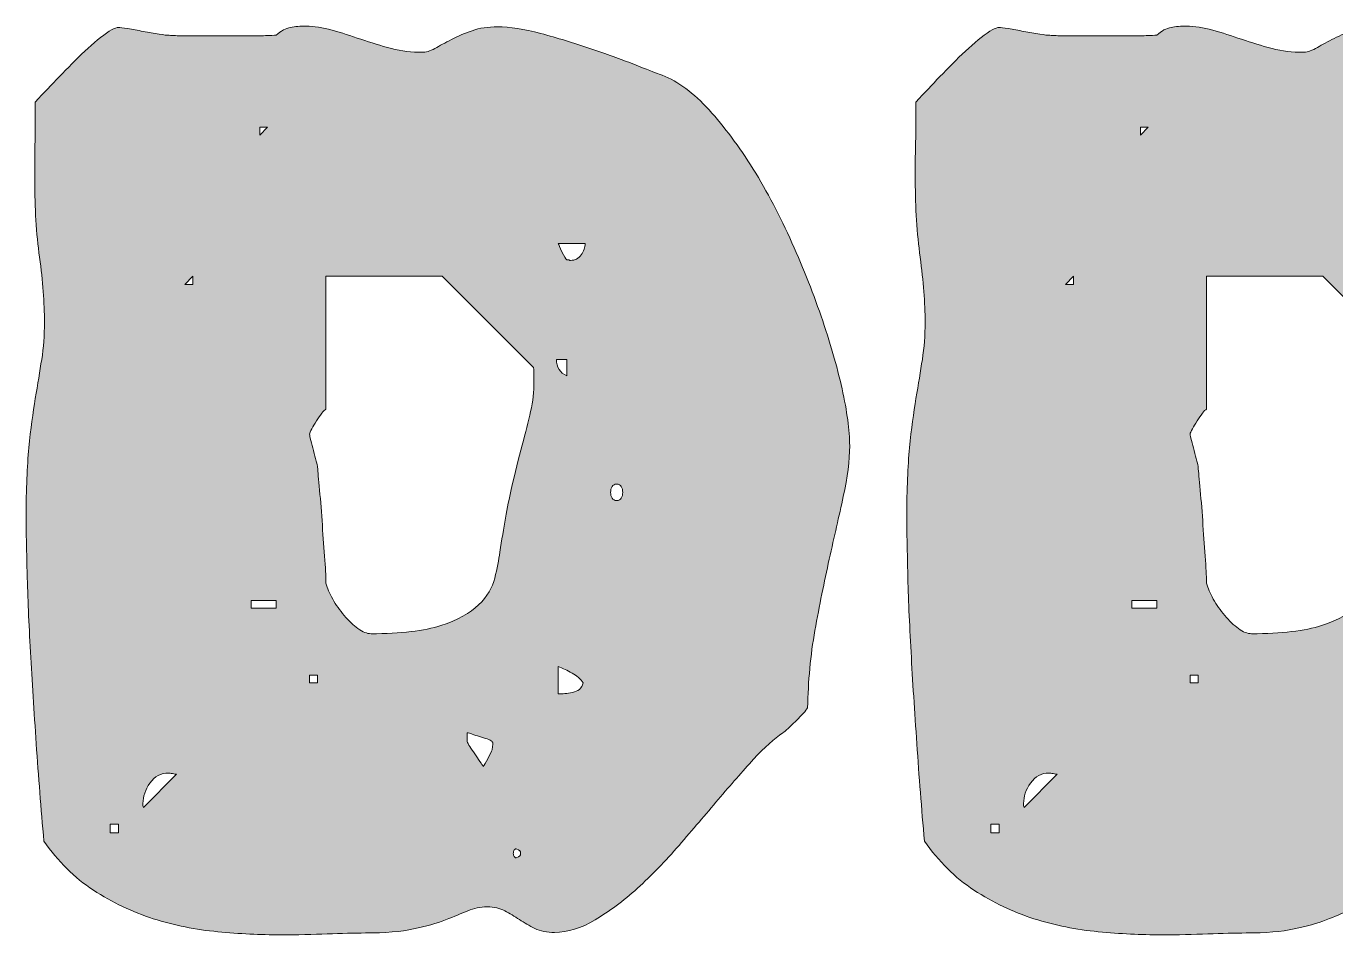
# Model space of a CAD drawing. Header units: inches. Extents: x 187 to 889, y -947 to -118.
# Drawn here: x 561.9 to 676.5, y -622.8 to -543.2 of the extents above; entities that cross this region are included whole.
import ezdxf

# ---------------------------------------------------------------- set-up
doc = ezdxf.new("R2010")
doc.units = ezdxf.units.IN
doc.header["$MEASUREMENT"] = 0
doc.layers.add('Layer 1', color=7, linetype='Continuous')

# ---------------------------------------------------------------- blocks, each defined once
blk = doc.blocks.new('block 34')
at = {"layer": 'Layer 1', "true_color": 0x040404}
h = blk.add_hatch(color=18, dxfattribs=at)
h.dxf.hatch_style = 2
edge = h.paths.add_edge_path()
edge.add_spline(control_points=[(561.88, -586.14), (561.88, -583.77), (561.96, -581.76), (562.12, -580.13), (562.28, -578.5), (562.47, -577.06), (562.68, -575.82), (562.89, -574.58), (563.08, -573.44), (563.24, -572.41), (563.4, -571.38), (563.48, -570.3), (563.48, -569.16), (563.48, -567.46), (563.34, -565.56), (563.05, -563.47), (562.77, -561.38), (562.63, -559.14), (562.63, -556.76), (562.63, -556.52), (562.63, -556.06), (562.63, -555.41), (562.63, -554.75), (562.64, -554.06), (562.66, -553.33), (562.67, -552.6), (562.68, -551.91), (562.68, -551.25), (562.68, -550.6), (562.68, -550.15), (562.68, -549.9), (562.89, -549.65), (563.34, -549.17), (564.01, -548.46), (564.69, -547.75), (565.41, -547.02), (566.17, -546.25), (566.93, -545.49), (567.68, -544.81), (568.4, -544.23), (569.13, -543.64), (569.65, -543.35), (569.97, -543.35), (570.08, -543.35), (570.35, -543.39), (570.77, -543.46), (571.2, -543.53), (571.65, -543.61), (572.13, -543.7), (572.61, -543.79), (573.07, -543.87), (573.51, -543.94), (573.96, -544.01), (574.23, -544.04), (574.34, -544.04), (574.37, -544.04), (574.58, -544.05), (574.95, -544.07), (575.32, -544.09), (575.76, -544.1), (576.28, -544.1), (576.79, -544.1), (577.3, -544.1), (577.8, -544.1), (578.29, -544.1), (578.7, -544.1), (579.02, -544.1), (579.2, -544.1), (579.52, -544.1), (579.98, -544.1), (580.44, -544.1), (580.92, -544.1), (581.42, -544.1), (581.91, -544.1), (582.38, -544.09), (582.83, -544.07), (583.27, -544.05), (583.58, -544.04), (583.76, -544.04), (584.18, -543.65), (584.6, -543.42), (585.01, -543.35), (585.42, -543.28), (585.87, -543.24), (586.37, -543.24), (587.07, -543.24), (587.84, -543.36), (588.65, -543.59), (589.47, -543.82), (590.31, -544.09), (591.18, -544.39), (592.05, -544.69), (592.94, -544.96), (593.84, -545.19), (594.75, -545.42), (595.64, -545.53), (596.53, -545.53), (596.85, -545.53), (597.22, -545.42), (597.65, -545.19), (598.07, -544.96), (598.55, -544.7), (599.09, -544.42), (599.62, -544.13), (600.22, -543.88), (600.9, -543.64), (601.57, -543.41), (602.31, -543.3), (603.13, -543.3), (604.2, -543.3), (605.45, -543.49), (606.91, -543.88), (608.36, -544.27), (609.8, -544.71), (611.22, -545.19), (612.64, -545.67), (613.92, -546.13), (615.05, -546.57), (616.19, -547.02), (616.93, -547.31), (617.29, -547.45), (618.67, -547.91), (620.04, -548.86), (621.39, -550.3), (622.73, -551.73), (624.03, -553.43), (625.27, -555.38), (626.51, -557.33), (627.66, -559.46), (628.7, -561.77), (629.75, -564.07), (630.66, -566.35), (631.45, -568.61), (632.22, -570.86), (632.84, -572.98), (633.28, -574.97), (633.72, -576.95), (633.95, -578.62), (633.95, -579.97), (633.95, -581.25), (633.76, -582.73), (633.39, -584.41), (633.02, -586.1), (632.61, -587.92), (632.16, -589.89), (631.72, -591.86), (631.3, -593.94), (630.91, -596.12), (630.52, -598.3), (630.31, -600.56), (630.27, -602.91), (630.2, -603.01), (630.07, -603.17), (629.88, -603.39), (629.68, -603.6), (629.47, -603.82), (629.24, -604.05), (629, -604.28), (628.78, -604.5), (628.57, -604.69), (628.36, -604.88), (628.2, -605.02), (628.09, -605.09), (627.35, -605.59), (626.5, -606.36), (625.54, -607.4), (624.58, -608.45), (623.55, -609.62), (622.45, -610.92), (621.35, -612.21), (620.21, -613.55), (619.02, -614.93), (617.83, -616.32), (616.61, -617.57), (615.37, -618.69), (614.13, -619.8), (612.9, -620.73), (611.67, -621.45), (610.45, -622.18), (609.27, -622.55), (608.13, -622.55), (607.46, -622.55), (606.88, -622.43), (606.4, -622.2), (605.93, -621.97), (605.47, -621.71), (605.05, -621.43), (604.62, -621.14), (604.2, -620.89), (603.77, -620.66), (603.34, -620.42), (602.83, -620.31), (602.23, -620.31), (601.62, -620.31), (601.06, -620.42), (600.52, -620.66), (599.99, -620.89), (599.34, -621.15), (598.58, -621.45), (597.82, -621.75), (596.88, -622.02), (595.79, -622.25), (594.69, -622.48), (593.28, -622.6), (591.58, -622.6), (590.59, -622.6), (589.47, -622.63), (588.23, -622.68), (586.99, -622.73), (585.62, -622.76), (584.13, -622.76), (582.39, -622.76), (580.56, -622.67), (578.65, -622.49), (576.73, -622.31), (574.85, -621.93), (573.01, -621.35), (571.16, -620.76), (569.41, -619.93), (567.76, -618.85), (566.11, -617.76), (564.67, -616.34), (563.43, -614.56), (563.18, -611.72), (562.96, -608.89), (562.76, -606.05), (562.57, -603.21), (562.4, -600.53), (562.26, -598.01), (562.12, -595.49), (562.02, -593.2), (561.96, -591.14), (561.91, -589.09), (561.88, -587.42), (561.88, -586.14)], knot_values=[0, 0, 0, 0, 1, 1, 1, 2, 2, 2, 3, 3, 3, 4, 4, 4, 5, 5, 5, 6, 6, 6, 7, 7, 7, 8, 8, 8, 9, 9, 9, 10, 10, 10, 11, 11, 11, 12, 12, 12, 13, 13, 13, 14, 14, 14, 15, 15, 15, 16, 16, 16, 17, 17, 17, 18, 18, 18, 19, 19, 19, 20, 20, 20, 21, 21, 21, 22, 22, 22, 23, 23, 23, 24, 24, 24, 25, 25, 25, 26, 26, 26, 27, 27, 27, 28, 28, 28, 29, 29, 29, 30, 30, 30, 31, 31, 31, 32, 32, 32, 33, 33, 33, 34, 34, 34, 35, 35, 35, 36, 36, 36, 37, 37, 37, 38, 38, 38, 39, 39, 39, 40, 40, 40, 41, 41, 41, 42, 42, 42, 43, 43, 43, 44, 44, 44, 45, 45, 45, 46, 46, 46, 47, 47, 47, 48, 48, 48, 49, 49, 49, 50, 50, 50, 51, 51, 51, 52, 52, 52, 53, 53, 53, 54, 54, 54, 55, 55, 55, 56, 56, 56, 57, 57, 57, 58, 58, 58, 59, 59, 59, 60, 60, 60, 61, 61, 61, 62, 62, 62, 63, 63, 63, 64, 64, 64, 65, 65, 65, 66, 66, 66, 67, 67, 67, 68, 68, 68, 69, 69, 69, 70, 70, 70, 71, 71, 71, 72, 72, 72, 73, 73, 73, 74, 74, 74, 75, 75, 75, 76, 76, 76, 77, 77, 77, 78, 78, 78, 78], degree=3, periodic=1)
h.paths.add_polyline_path([(569.97, -613.07), (569.23, -613.07), (569.23, -613.82), (569.97, -613.82)])
edge = h.paths.add_edge_path()
edge.add_spline(control_points=[(572.1, -611.26), (572.1, -611.3), (572.1, -611.36), (572.1, -611.45), (572.1, -611.54), (572.12, -611.6), (572.16, -611.63), (572.16, -611.63), (575.03, -608.71), (575.03, -608.71), (574.96, -608.71), (574.84, -608.69), (574.68, -608.65), (574.52, -608.62), (574.41, -608.6), (574.34, -608.6), (573.66, -608.6), (573.12, -608.89), (572.71, -609.48), (572.31, -610.06), (572.1, -610.66), (572.1, -611.26)], knot_values=[0, 0, 0, 0, 1, 1, 1, 2, 2, 2, 3, 3, 3, 4, 4, 4, 5, 5, 5, 6, 6, 6, 7, 7, 7, 7], degree=3, periodic=1)
h.paths.add_polyline_path([(576.47, -565.86), (576.47, -565.12), (575.77, -565.86)])
h.paths.add_polyline_path([(581.58, -593.49), (581.58, -594.18), (583.76, -594.18), (583.76, -593.49)])
h.paths.add_polyline_path([(582.32, -552.08), (582.32, -552.77), (583.01, -552.08)])
edge = h.paths.add_edge_path()
edge.add_spline(control_points=[(588.12, -565.12), (588.12, -565.12), (588.12, -576.77), (588.12, -576.77), (588.02, -576.81), (587.89, -576.93), (587.75, -577.12), (587.61, -577.32), (587.46, -577.54), (587.3, -577.79), (587.14, -578.04), (586.99, -578.27), (586.87, -578.48), (586.75, -578.69), (586.69, -578.85), (586.69, -578.96), (586.69, -579.03), (586.72, -579.21), (586.79, -579.49), (586.86, -579.77), (586.94, -580.07), (587.03, -580.39), (587.12, -580.71), (587.2, -581.02), (587.27, -581.3), (587.34, -581.58), (587.38, -581.76), (587.38, -581.83), (587.41, -582.22), (587.47, -582.89), (587.56, -583.85), (587.65, -584.81), (587.73, -585.83), (587.8, -586.91), (587.87, -588), (587.94, -589.02), (588.02, -589.97), (588.09, -590.93), (588.12, -591.61), (588.12, -592), (588.23, -592.42), (588.42, -592.88), (588.71, -593.38), (588.99, -593.88), (589.33, -594.36), (589.72, -594.82), (590.11, -595.28), (590.51, -595.66), (590.92, -595.96), (591.32, -596.26), (591.71, -596.41), (592.06, -596.41), (594.69, -596.41), (596.73, -596.17), (598.18, -595.69), (599.64, -595.22), (600.74, -594.61), (601.48, -593.88), (602.23, -593.16), (602.7, -592.38), (602.89, -591.54), (603.09, -590.71), (603.24, -589.96), (603.34, -589.28), (603.66, -587.12), (603.99, -585.29), (604.33, -583.8), (604.66, -582.31), (604.98, -581.02), (605.29, -579.91), (605.59, -578.82), (605.84, -577.83), (606.03, -576.96), (606.23, -576.09), (606.32, -575.21), (606.32, -574.33), (606.32, -574.15), (606.32, -573.91), (606.32, -573.61), (606.32, -573.31), (606.31, -573.14), (606.27, -573.1), (606.27, -573.1), (598.29, -565.12), (598.29, -565.12), (598.29, -565.12), (588.12, -565.12), (588.12, -565.12)], knot_values=[0, 0, 0, 0, 1, 1, 1, 2, 2, 2, 3, 3, 3, 4, 4, 4, 5, 5, 5, 6, 6, 6, 7, 7, 7, 8, 8, 8, 9, 9, 9, 10, 10, 10, 11, 11, 11, 12, 12, 12, 13, 13, 13, 14, 14, 14, 15, 15, 15, 16, 16, 16, 17, 17, 17, 18, 18, 18, 19, 19, 19, 20, 20, 20, 21, 21, 21, 22, 22, 22, 23, 23, 23, 24, 24, 24, 25, 25, 25, 26, 26, 26, 27, 27, 27, 28, 28, 28, 29, 29, 29, 29], degree=3, periodic=1)
h.paths.add_polyline_path([(586.69, -600.72), (587.38, -600.72), (587.38, -600.03), (586.69, -600.03)])
edge = h.paths.add_edge_path()
edge.add_spline(control_points=[(602.65, -605.83), (602.58, -605.76), (602.44, -605.69), (602.23, -605.62), (602.01, -605.55), (601.79, -605.48), (601.56, -605.41), (601.33, -605.34), (601.12, -605.27), (600.92, -605.19), (600.73, -605.12), (600.58, -605.09), (600.47, -605.09), (600.47, -605.09), (600.47, -605.83), (600.47, -605.83), (600.5, -605.94), (600.58, -606.09), (600.71, -606.29), (600.83, -606.48), (600.98, -606.69), (601.14, -606.92), (601.29, -607.16), (601.44, -607.38), (601.59, -607.59), (601.73, -607.8), (601.83, -607.95), (601.91, -608.02), (601.98, -607.91), (602.11, -607.67), (602.31, -607.3), (602.5, -606.92), (602.62, -606.68), (602.65, -606.58), (602.65, -606.54), (602.66, -606.47), (602.68, -606.37), (602.7, -606.26), (602.71, -606.19), (602.71, -606.15), (602.71, -606.15), (602.71, -605.94), (602.71, -605.94), (602.67, -605.91), (602.65, -605.87), (602.65, -605.83)], knot_values=[0, 0, 0, 0, 1, 1, 1, 2, 2, 2, 3, 3, 3, 4, 4, 4, 5, 5, 5, 6, 6, 6, 7, 7, 7, 8, 8, 8, 9, 9, 9, 10, 10, 10, 11, 11, 11, 12, 12, 12, 13, 13, 13, 14, 14, 14, 15, 15, 15, 15], degree=3, periodic=1)
edge = h.paths.add_edge_path()
edge.add_spline(control_points=[(604.83, -615.25), (604.73, -615.22), (604.65, -615.25), (604.59, -615.33), (604.54, -615.42), (604.51, -615.52), (604.51, -615.63), (604.51, -615.73), (604.54, -615.83), (604.59, -615.92), (604.65, -616.01), (604.73, -616.04), (604.83, -616), (605.05, -615.93), (605.15, -615.81), (605.15, -615.63), (605.15, -615.45), (605.05, -615.33), (604.83, -615.25)], knot_values=[0, 0, 0, 0, 1, 1, 1, 2, 2, 2, 3, 3, 3, 4, 4, 4, 5, 5, 5, 6, 6, 6, 6], degree=3, periodic=1)
edge = h.paths.add_edge_path()
edge.add_spline(control_points=[(608.29, -572.41), (608.29, -573.09), (608.59, -573.56), (609.2, -573.85), (609.2, -573.85), (609.2, -572.41), (609.2, -572.41), (609.2, -572.41), (608.29, -572.41), (608.29, -572.41)], knot_values=[0, 0, 0, 0, 1, 1, 1, 2, 2, 2, 3, 3, 3, 3], degree=3, periodic=1)
edge = h.paths.add_edge_path()
edge.add_spline(control_points=[(608.45, -562.25), (608.49, -562.35), (608.59, -562.6), (608.77, -562.99), (608.95, -563.38), (609.09, -563.61), (609.2, -563.68), (609.2, -563.68), (609.36, -563.68), (609.36, -563.68), (609.39, -563.68), (609.41, -563.69), (609.41, -563.71), (609.41, -563.73), (609.43, -563.74), (609.46, -563.74), (609.46, -563.74), (609.52, -563.74), (609.52, -563.74), (609.91, -563.74), (610.22, -563.58), (610.45, -563.26), (610.68, -562.94), (610.8, -562.6), (610.8, -562.25), (610.8, -562.25), (608.45, -562.25), (608.45, -562.25)], knot_values=[0, 0, 0, 0, 1, 1, 1, 2, 2, 2, 3, 3, 3, 4, 4, 4, 5, 5, 5, 6, 6, 6, 7, 7, 7, 8, 8, 8, 9, 9, 9, 9], degree=3, periodic=1)
edge = h.paths.add_edge_path()
edge.add_spline(control_points=[(608.45, -601.68), (608.81, -601.68), (609.22, -601.64), (609.7, -601.55), (610.18, -601.46), (610.49, -601.19), (610.64, -600.72), (610.39, -600.37), (610.06, -600.08), (609.65, -599.85), (609.24, -599.62), (608.84, -599.43), (608.45, -599.29), (608.45, -599.29), (608.45, -601.68), (608.45, -601.68)], knot_values=[0, 0, 0, 0, 1, 1, 1, 2, 2, 2, 3, 3, 3, 4, 4, 4, 5, 5, 5, 5], degree=3, periodic=1)
edge = h.paths.add_edge_path()
edge.add_spline(control_points=[(613.56, -583.32), (613.38, -583.32), (613.25, -583.39), (613.16, -583.53), (613.07, -583.68), (613.03, -583.84), (613.03, -584.04), (613.03, -584.23), (613.07, -584.4), (613.16, -584.54), (613.25, -584.69), (613.38, -584.76), (613.56, -584.76), (613.74, -584.76), (613.87, -584.69), (613.96, -584.54), (614.05, -584.4), (614.09, -584.23), (614.09, -584.04), (614.09, -583.84), (614.05, -583.68), (613.96, -583.53), (613.87, -583.39), (613.74, -583.32), (613.56, -583.32)], knot_values=[0, 0, 0, 0, 1, 1, 1, 2, 2, 2, 3, 3, 3, 4, 4, 4, 5, 5, 5, 6, 6, 6, 7, 7, 7, 8, 8, 8, 8], degree=3, periodic=1)
h = blk.add_hatch(color=18, dxfattribs=at)
h.dxf.hatch_style = 2
edge = h.paths.add_edge_path()
edge.add_spline(control_points=[(638.95, -586.14), (638.95, -583.77), (639.03, -581.76), (639.19, -580.13), (639.35, -578.5), (639.54, -577.06), (639.75, -575.82), (639.96, -574.58), (640.15, -573.44), (640.31, -572.41), (640.47, -571.38), (640.55, -570.3), (640.55, -569.16), (640.55, -567.46), (640.4, -565.56), (640.12, -563.47), (639.84, -561.38), (639.69, -559.14), (639.69, -556.76), (639.69, -556.52), (639.69, -556.06), (639.69, -555.41), (639.69, -554.75), (639.7, -554.06), (639.72, -553.33), (639.74, -552.6), (639.75, -551.91), (639.75, -551.25), (639.75, -550.6), (639.75, -550.15), (639.75, -549.9), (639.96, -549.65), (640.4, -549.17), (641.08, -548.46), (641.75, -547.75), (642.47, -547.02), (643.23, -546.25), (644, -545.49), (644.74, -544.81), (645.47, -544.23), (646.2, -543.64), (646.72, -543.35), (647.04, -543.35), (647.15, -543.35), (647.41, -543.39), (647.84, -543.46), (648.26, -543.53), (648.72, -543.61), (649.2, -543.7), (649.67, -543.79), (650.13, -543.87), (650.58, -543.94), (651.02, -544.01), (651.3, -544.04), (651.4, -544.04), (651.44, -544.04), (651.64, -544.05), (652.02, -544.07), (652.39, -544.09), (652.83, -544.1), (653.35, -544.1), (653.86, -544.1), (654.37, -544.1), (654.86, -544.1), (655.36, -544.1), (655.77, -544.1), (656.09, -544.1), (656.26, -544.1), (656.58, -544.1), (657.05, -544.1), (657.51, -544.1), (657.98, -544.1), (658.48, -544.1), (658.98, -544.1), (659.45, -544.09), (659.89, -544.07), (660.34, -544.05), (660.65, -544.04), (660.82, -544.04), (661.25, -543.65), (661.67, -543.42), (662.08, -543.35), (662.48, -543.28), (662.93, -543.24), (663.43, -543.24), (664.14, -543.24), (664.9, -543.36), (665.72, -543.59), (666.54, -543.82), (667.38, -544.09), (668.25, -544.39), (669.12, -544.69), (670.01, -544.96), (670.91, -545.19), (671.81, -545.42), (672.71, -545.53), (673.6, -545.53), (673.92, -545.53), (674.29, -545.42), (674.72, -545.19), (675.14, -544.96), (675.62, -544.7), (676.15, -544.42), (676.68, -544.13), (677.29, -543.88), (677.96, -543.64), (678.63, -543.41), (679.38, -543.3), (680.2, -543.3), (681.26, -543.3), (682.52, -543.49), (683.98, -543.88), (685.43, -544.27), (686.87, -544.71), (688.29, -545.19), (689.71, -545.67), (690.98, -546.13), (692.12, -546.57), (693.25, -547.02), (694, -547.31), (694.35, -547.45), (695.74, -547.91), (697.1, -548.86), (698.45, -550.3), (699.8, -551.73), (701.09, -553.43), (702.34, -555.38), (703.58, -557.33), (704.72, -559.46), (705.77, -561.77), (706.82, -564.07), (707.73, -566.35), (708.51, -568.61), (709.29, -570.86), (709.9, -572.98), (710.35, -574.97), (710.79, -576.95), (711.01, -578.62), (711.01, -579.97), (711.01, -581.25), (710.83, -582.73), (710.45, -584.41), (710.08, -586.1), (709.67, -587.92), (709.23, -589.89), (708.79, -591.86), (708.37, -593.94), (707.98, -596.12), (707.59, -598.3), (707.38, -600.56), (707.34, -602.91), (707.27, -603.01), (707.14, -603.17), (706.94, -603.39), (706.75, -603.6), (706.53, -603.82), (706.3, -604.05), (706.07, -604.28), (705.85, -604.5), (705.64, -604.69), (705.42, -604.88), (705.27, -605.02), (705.16, -605.09), (704.41, -605.59), (703.56, -606.36), (702.6, -607.4), (701.65, -608.45), (700.62, -609.62), (699.52, -610.92), (698.42, -612.21), (697.27, -613.55), (696.08, -614.93), (694.89, -616.32), (693.68, -617.57), (692.44, -618.69), (691.2, -619.8), (689.96, -620.73), (688.74, -621.45), (687.52, -622.18), (686.34, -622.55), (685.2, -622.55), (684.53, -622.55), (683.95, -622.43), (683.47, -622.2), (682.99, -621.97), (682.54, -621.71), (682.11, -621.43), (681.69, -621.14), (681.26, -620.89), (680.84, -620.66), (680.41, -620.42), (679.9, -620.31), (679.29, -620.31), (678.69, -620.31), (678.12, -620.42), (677.59, -620.66), (677.06, -620.89), (676.41, -621.15), (675.65, -621.45), (674.88, -621.75), (673.95, -622.02), (672.85, -622.25), (671.75, -622.48), (670.35, -622.6), (668.65, -622.6), (667.65, -622.6), (666.54, -622.63), (665.3, -622.68), (664.05, -622.73), (662.69, -622.76), (661.2, -622.76), (659.46, -622.76), (657.63, -622.67), (655.71, -622.49), (653.8, -622.31), (651.92, -621.93), (650.07, -621.35), (648.23, -620.76), (646.48, -619.93), (644.83, -618.85), (643.18, -617.76), (641.73, -616.34), (640.49, -614.56), (640.24, -611.72), (640.02, -608.89), (639.83, -606.05), (639.63, -603.21), (639.46, -600.53), (639.32, -598.01), (639.18, -595.49), (639.08, -593.2), (639.03, -591.14), (638.98, -589.09), (638.95, -587.42), (638.95, -586.14)], knot_values=[0, 0, 0, 0, 1, 1, 1, 2, 2, 2, 3, 3, 3, 4, 4, 4, 5, 5, 5, 6, 6, 6, 7, 7, 7, 8, 8, 8, 9, 9, 9, 10, 10, 10, 11, 11, 11, 12, 12, 12, 13, 13, 13, 14, 14, 14, 15, 15, 15, 16, 16, 16, 17, 17, 17, 18, 18, 18, 19, 19, 19, 20, 20, 20, 21, 21, 21, 22, 22, 22, 23, 23, 23, 24, 24, 24, 25, 25, 25, 26, 26, 26, 27, 27, 27, 28, 28, 28, 29, 29, 29, 30, 30, 30, 31, 31, 31, 32, 32, 32, 33, 33, 33, 34, 34, 34, 35, 35, 35, 36, 36, 36, 37, 37, 37, 38, 38, 38, 39, 39, 39, 40, 40, 40, 41, 41, 41, 42, 42, 42, 43, 43, 43, 44, 44, 44, 45, 45, 45, 46, 46, 46, 47, 47, 47, 48, 48, 48, 49, 49, 49, 50, 50, 50, 51, 51, 51, 52, 52, 52, 53, 53, 53, 54, 54, 54, 55, 55, 55, 56, 56, 56, 57, 57, 57, 58, 58, 58, 59, 59, 59, 60, 60, 60, 61, 61, 61, 62, 62, 62, 63, 63, 63, 64, 64, 64, 65, 65, 65, 66, 66, 66, 67, 67, 67, 68, 68, 68, 69, 69, 69, 70, 70, 70, 71, 71, 71, 72, 72, 72, 73, 73, 73, 74, 74, 74, 75, 75, 75, 76, 76, 76, 77, 77, 77, 78, 78, 78, 78], degree=3, periodic=1)
h.paths.add_polyline_path([(647.04, -613.07), (646.29, -613.07), (646.29, -613.82), (647.04, -613.82)])
edge = h.paths.add_edge_path()
edge.add_spline(control_points=[(649.17, -611.26), (649.17, -611.3), (649.17, -611.36), (649.17, -611.45), (649.17, -611.54), (649.19, -611.6), (649.22, -611.63), (649.22, -611.63), (652.1, -608.71), (652.1, -608.71), (652.02, -608.71), (651.91, -608.69), (651.75, -608.65), (651.59, -608.62), (651.47, -608.6), (651.4, -608.6), (650.73, -608.6), (650.19, -608.89), (649.78, -609.48), (649.37, -610.06), (649.17, -610.66), (649.17, -611.26)], knot_values=[0, 0, 0, 0, 1, 1, 1, 2, 2, 2, 3, 3, 3, 4, 4, 4, 5, 5, 5, 6, 6, 6, 7, 7, 7, 7], degree=3, periodic=1)
h.paths.add_polyline_path([(653.53, -565.86), (653.53, -565.12), (652.84, -565.86)])
h.paths.add_polyline_path([(658.64, -593.49), (658.64, -594.18), (660.82, -594.18), (660.82, -593.49)])
h.paths.add_polyline_path([(659.39, -552.08), (659.39, -552.77), (660.08, -552.08)])
edge = h.paths.add_edge_path()
edge.add_spline(control_points=[(665.19, -565.12), (665.19, -565.12), (665.19, -576.77), (665.19, -576.77), (665.08, -576.81), (664.96, -576.93), (664.82, -577.12), (664.67, -577.32), (664.52, -577.54), (664.36, -577.79), (664.2, -578.04), (664.06, -578.27), (663.94, -578.48), (663.81, -578.69), (663.75, -578.85), (663.75, -578.96), (663.75, -579.03), (663.79, -579.21), (663.86, -579.49), (663.93, -579.77), (664.01, -580.07), (664.1, -580.39), (664.18, -580.71), (664.26, -581.02), (664.34, -581.3), (664.41, -581.58), (664.44, -581.76), (664.44, -581.83), (664.48, -582.22), (664.54, -582.89), (664.63, -583.85), (664.72, -584.81), (664.8, -585.83), (664.87, -586.91), (664.94, -588), (665.01, -589.02), (665.08, -589.97), (665.15, -590.93), (665.19, -591.61), (665.19, -592), (665.3, -592.42), (665.49, -592.88), (665.77, -593.38), (666.06, -593.88), (666.39, -594.36), (666.79, -594.82), (667.17, -595.28), (667.57, -595.66), (667.98, -595.96), (668.39, -596.26), (668.77, -596.41), (669.13, -596.41), (671.75, -596.41), (673.79, -596.17), (675.25, -595.69), (676.7, -595.22), (677.8, -594.61), (678.55, -593.88), (679.29, -593.16), (679.76, -592.38), (679.96, -591.54), (680.15, -590.71), (680.3, -589.96), (680.41, -589.28), (680.73, -587.12), (681.06, -585.29), (681.39, -583.8), (681.73, -582.31), (682.05, -581.02), (682.35, -579.91), (682.65, -578.82), (682.9, -577.83), (683.1, -576.96), (683.29, -576.09), (683.39, -575.21), (683.39, -574.33), (683.39, -574.15), (683.39, -573.91), (683.39, -573.61), (683.39, -573.31), (683.37, -573.14), (683.34, -573.1), (683.34, -573.1), (675.35, -565.12), (675.35, -565.12), (675.35, -565.12), (665.19, -565.12), (665.19, -565.12)], knot_values=[0, 0, 0, 0, 1, 1, 1, 2, 2, 2, 3, 3, 3, 4, 4, 4, 5, 5, 5, 6, 6, 6, 7, 7, 7, 8, 8, 8, 9, 9, 9, 10, 10, 10, 11, 11, 11, 12, 12, 12, 13, 13, 13, 14, 14, 14, 15, 15, 15, 16, 16, 16, 17, 17, 17, 18, 18, 18, 19, 19, 19, 20, 20, 20, 21, 21, 21, 22, 22, 22, 23, 23, 23, 24, 24, 24, 25, 25, 25, 26, 26, 26, 27, 27, 27, 28, 28, 28, 29, 29, 29, 29], degree=3, periodic=1)
h.paths.add_polyline_path([(663.75, -600.72), (664.44, -600.72), (664.44, -600.03), (663.75, -600.03)])
edge = h.paths.add_edge_path()
edge.add_spline(control_points=[(679.72, -605.83), (679.65, -605.76), (679.51, -605.69), (679.29, -605.62), (679.08, -605.55), (678.86, -605.48), (678.63, -605.41), (678.4, -605.34), (678.18, -605.27), (677.99, -605.19), (677.79, -605.12), (677.64, -605.09), (677.54, -605.09), (677.54, -605.09), (677.54, -605.83), (677.54, -605.83), (677.57, -605.94), (677.65, -606.09), (677.78, -606.29), (677.9, -606.48), (678.04, -606.69), (678.2, -606.92), (678.36, -607.16), (678.51, -607.38), (678.65, -607.59), (678.79, -607.8), (678.9, -607.95), (678.97, -608.02), (679.04, -607.91), (679.18, -607.67), (679.37, -607.3), (679.57, -606.92), (679.68, -606.68), (679.72, -606.58), (679.72, -606.54), (679.73, -606.47), (679.74, -606.37), (679.76, -606.26), (679.77, -606.19), (679.77, -606.15), (679.77, -606.15), (679.77, -605.94), (679.77, -605.94), (679.74, -605.91), (679.72, -605.87), (679.72, -605.83)], knot_values=[0, 0, 0, 0, 1, 1, 1, 2, 2, 2, 3, 3, 3, 4, 4, 4, 5, 5, 5, 6, 6, 6, 7, 7, 7, 8, 8, 8, 9, 9, 9, 10, 10, 10, 11, 11, 11, 12, 12, 12, 13, 13, 13, 14, 14, 14, 15, 15, 15, 15], degree=3, periodic=1)
edge = h.paths.add_edge_path()
edge.add_spline(control_points=[(681.9, -615.25), (681.79, -615.22), (681.71, -615.25), (681.66, -615.33), (681.61, -615.42), (681.58, -615.52), (681.58, -615.63), (681.58, -615.73), (681.61, -615.83), (681.66, -615.92), (681.71, -616.01), (681.79, -616.04), (681.9, -616), (682.11, -615.93), (682.22, -615.81), (682.22, -615.63), (682.22, -615.45), (682.11, -615.33), (681.9, -615.25)], knot_values=[0, 0, 0, 0, 1, 1, 1, 2, 2, 2, 3, 3, 3, 4, 4, 4, 5, 5, 5, 6, 6, 6, 6], degree=3, periodic=1)
edge = h.paths.add_edge_path()
edge.add_spline(control_points=[(685.36, -572.41), (685.36, -573.09), (685.66, -573.56), (686.26, -573.85), (686.26, -573.85), (686.26, -572.41), (686.26, -572.41), (686.26, -572.41), (685.36, -572.41), (685.36, -572.41)], knot_values=[0, 0, 0, 0, 1, 1, 1, 2, 2, 2, 3, 3, 3, 3], degree=3, periodic=1)
edge = h.paths.add_edge_path()
edge.add_spline(control_points=[(685.52, -562.25), (685.55, -562.35), (685.66, -562.6), (685.84, -562.99), (686.02, -563.38), (686.16, -563.61), (686.26, -563.68), (686.26, -563.68), (686.42, -563.68), (686.42, -563.68), (686.46, -563.68), (686.48, -563.69), (686.48, -563.71), (686.48, -563.73), (686.49, -563.74), (686.53, -563.74), (686.53, -563.74), (686.58, -563.74), (686.58, -563.74), (686.97, -563.74), (687.28, -563.58), (687.52, -563.26), (687.75, -562.94), (687.86, -562.6), (687.86, -562.25), (687.86, -562.25), (685.52, -562.25), (685.52, -562.25)], knot_values=[0, 0, 0, 0, 1, 1, 1, 2, 2, 2, 3, 3, 3, 4, 4, 4, 5, 5, 5, 6, 6, 6, 7, 7, 7, 8, 8, 8, 9, 9, 9, 9], degree=3, periodic=1)
edge = h.paths.add_edge_path()
edge.add_spline(control_points=[(685.52, -601.68), (685.87, -601.68), (686.29, -601.64), (686.77, -601.55), (687.25, -601.46), (687.56, -601.19), (687.7, -600.72), (687.45, -600.37), (687.12, -600.08), (686.72, -599.85), (686.31, -599.62), (685.91, -599.43), (685.52, -599.29), (685.52, -599.29), (685.52, -601.68), (685.52, -601.68)], knot_values=[0, 0, 0, 0, 1, 1, 1, 2, 2, 2, 3, 3, 3, 4, 4, 4, 5, 5, 5, 5], degree=3, periodic=1)
edge = h.paths.add_edge_path()
edge.add_spline(control_points=[(690.63, -583.32), (690.45, -583.32), (690.32, -583.39), (690.23, -583.53), (690.14, -583.68), (690.1, -583.84), (690.1, -584.04), (690.1, -584.23), (690.14, -584.4), (690.23, -584.54), (690.32, -584.69), (690.45, -584.76), (690.63, -584.76), (690.81, -584.76), (690.94, -584.69), (691.03, -584.54), (691.12, -584.4), (691.16, -584.23), (691.16, -584.04), (691.16, -583.84), (691.12, -583.68), (691.03, -583.53), (690.94, -583.39), (690.81, -583.32), (690.63, -583.32)], knot_values=[0, 0, 0, 0, 1, 1, 1, 2, 2, 2, 3, 3, 3, 4, 4, 4, 5, 5, 5, 6, 6, 6, 7, 7, 7, 8, 8, 8, 8], degree=3, periodic=1)
at = {"layer": 'Layer 1', "lineweight": 0}
for points in [[(582.32, -552.08), (582.32, -552.77), (583.01, -552.08), (582.32, -552.08)], [(659.39, -552.08), (659.39, -552.77), (660.08, -552.08), (659.39, -552.08)], [(576.47, -565.86), (576.47, -565.12), (575.77, -565.86), (576.47, -565.86)], [(653.53, -565.86), (653.53, -565.12), (652.84, -565.86), (653.53, -565.86)], [(581.58, -593.49), (581.58, -594.18), (583.76, -594.18), (583.76, -593.49), (581.58, -593.49)], [(658.64, -593.49), (658.64, -594.18), (660.82, -594.18), (660.82, -593.49), (658.64, -593.49)], [(586.69, -600.72), (587.38, -600.72), (587.38, -600.03), (586.69, -600.03), (586.69, -600.72)], [(663.75, -600.72), (664.44, -600.72), (664.44, -600.03), (663.75, -600.03), (663.75, -600.72)], [(569.97, -613.07), (569.23, -613.07), (569.23, -613.82), (569.97, -613.82), (569.97, -613.07)], [(647.04, -613.07), (646.29, -613.07), (646.29, -613.82), (647.04, -613.82), (647.04, -613.07)]]:
    blk.add_lwpolyline(points, dxfattribs=at)
for points, knots in [([(561.88, -586.14), (561.88, -583.77), (561.96, -581.76), (562.12, -580.13), (562.28, -578.5), (562.47, -577.06), (562.68, -575.82), (562.89, -574.58), (563.08, -573.44), (563.24, -572.41), (563.4, -571.38), (563.48, -570.3), (563.48, -569.16), (563.48, -567.46), (563.34, -565.56), (563.05, -563.47), (562.77, -561.38), (562.63, -559.14), (562.63, -556.76), (562.63, -556.52), (562.63, -556.06), (562.63, -555.41), (562.63, -554.75), (562.64, -554.06), (562.66, -553.33), (562.67, -552.6), (562.68, -551.91), (562.68, -551.25), (562.68, -550.6), (562.68, -550.15), (562.68, -549.9), (562.89, -549.65), (563.34, -549.17), (564.01, -548.46), (564.69, -547.75), (565.41, -547.02), (566.17, -546.25), (566.93, -545.49), (567.68, -544.81), (568.4, -544.23), (569.13, -543.64), (569.65, -543.35), (569.97, -543.35), (570.08, -543.35), (570.35, -543.39), (570.77, -543.46), (571.2, -543.53), (571.65, -543.61), (572.13, -543.7), (572.61, -543.79), (573.07, -543.87), (573.51, -543.94), (573.96, -544.01), (574.23, -544.04), (574.34, -544.04), (574.37, -544.04), (574.58, -544.05), (574.95, -544.07), (575.32, -544.09), (575.76, -544.1), (576.28, -544.1), (576.79, -544.1), (577.3, -544.1), (577.8, -544.1), (578.29, -544.1), (578.7, -544.1), (579.02, -544.1), (579.2, -544.1), (579.52, -544.1), (579.98, -544.1), (580.44, -544.1), (580.92, -544.1), (581.42, -544.1), (581.91, -544.1), (582.38, -544.09), (582.83, -544.07), (583.27, -544.05), (583.58, -544.04), (583.76, -544.04), (584.18, -543.65), (584.6, -543.42), (585.01, -543.35), (585.42, -543.28), (585.87, -543.24), (586.37, -543.24), (587.07, -543.24), (587.84, -543.36), (588.65, -543.59), (589.47, -543.82), (590.31, -544.09), (591.18, -544.39), (592.05, -544.69), (592.94, -544.96), (593.84, -545.19), (594.75, -545.42), (595.64, -545.53), (596.53, -545.53), (596.85, -545.53), (597.22, -545.42), (597.65, -545.19), (598.07, -544.96), (598.55, -544.7), (599.09, -544.42), (599.62, -544.13), (600.22, -543.88), (600.9, -543.64), (601.57, -543.41), (602.31, -543.3), (603.13, -543.3), (604.2, -543.3), (605.45, -543.49), (606.91, -543.88), (608.36, -544.27), (609.8, -544.71), (611.22, -545.19), (612.64, -545.67), (613.92, -546.13), (615.05, -546.57), (616.19, -547.02), (616.93, -547.31), (617.29, -547.45), (618.67, -547.91), (620.04, -548.86), (621.39, -550.3), (622.73, -551.73), (624.03, -553.43), (625.27, -555.38), (626.51, -557.33), (627.66, -559.46), (628.7, -561.77), (629.75, -564.07), (630.66, -566.35), (631.45, -568.61), (632.22, -570.86), (632.84, -572.98), (633.28, -574.97), (633.72, -576.95), (633.95, -578.62), (633.95, -579.97), (633.95, -581.25), (633.76, -582.73), (633.39, -584.41), (633.02, -586.1), (632.61, -587.92), (632.16, -589.89), (631.72, -591.86), (631.3, -593.94), (630.91, -596.12), (630.52, -598.3), (630.31, -600.56), (630.27, -602.91), (630.2, -603.01), (630.07, -603.17), (629.88, -603.39), (629.68, -603.6), (629.47, -603.82), (629.24, -604.05), (629, -604.28), (628.78, -604.5), (628.57, -604.69), (628.36, -604.88), (628.2, -605.02), (628.09, -605.09), (627.35, -605.59), (626.5, -606.36), (625.54, -607.4), (624.58, -608.45), (623.55, -609.62), (622.45, -610.92), (621.35, -612.21), (620.21, -613.55), (619.02, -614.93), (617.83, -616.32), (616.61, -617.57), (615.37, -618.69), (614.13, -619.8), (612.9, -620.73), (611.67, -621.45), (610.45, -622.18), (609.27, -622.55), (608.13, -622.55), (607.46, -622.55), (606.88, -622.43), (606.4, -622.2), (605.93, -621.97), (605.47, -621.71), (605.05, -621.43), (604.62, -621.14), (604.2, -620.89), (603.77, -620.66), (603.34, -620.42), (602.83, -620.31), (602.23, -620.31), (601.62, -620.31), (601.06, -620.42), (600.52, -620.66), (599.99, -620.89), (599.34, -621.15), (598.58, -621.45), (597.82, -621.75), (596.88, -622.02), (595.79, -622.25), (594.69, -622.48), (593.28, -622.6), (591.58, -622.6), (590.59, -622.6), (589.47, -622.63), (588.23, -622.68), (586.99, -622.73), (585.62, -622.76), (584.13, -622.76), (582.39, -622.76), (580.56, -622.67), (578.65, -622.49), (576.73, -622.31), (574.85, -621.93), (573.01, -621.35), (571.16, -620.76), (569.41, -619.93), (567.76, -618.85), (566.11, -617.76), (564.67, -616.34), (563.43, -614.56), (563.18, -611.72), (562.96, -608.89), (562.76, -606.05), (562.57, -603.21), (562.4, -600.53), (562.26, -598.01), (562.12, -595.49), (562.02, -593.2), (561.96, -591.14), (561.91, -589.09), (561.88, -587.42), (561.88, -586.14)], [0, 0, 0, 0, 1, 1, 1, 2, 2, 2, 3, 3, 3, 4, 4, 4, 5, 5, 5, 6, 6, 6, 7, 7, 7, 8, 8, 8, 9, 9, 9, 10, 10, 10, 11, 11, 11, 12, 12, 12, 13, 13, 13, 14, 14, 14, 15, 15, 15, 16, 16, 16, 17, 17, 17, 18, 18, 18, 19, 19, 19, 20, 20, 20, 21, 21, 21, 22, 22, 22, 23, 23, 23, 24, 24, 24, 25, 25, 25, 26, 26, 26, 27, 27, 27, 28, 28, 28, 29, 29, 29, 30, 30, 30, 31, 31, 31, 32, 32, 32, 33, 33, 33, 34, 34, 34, 35, 35, 35, 36, 36, 36, 37, 37, 37, 38, 38, 38, 39, 39, 39, 40, 40, 40, 41, 41, 41, 42, 42, 42, 43, 43, 43, 44, 44, 44, 45, 45, 45, 46, 46, 46, 47, 47, 47, 48, 48, 48, 49, 49, 49, 50, 50, 50, 51, 51, 51, 52, 52, 52, 53, 53, 53, 54, 54, 54, 55, 55, 55, 56, 56, 56, 57, 57, 57, 58, 58, 58, 59, 59, 59, 60, 60, 60, 61, 61, 61, 62, 62, 62, 63, 63, 63, 64, 64, 64, 65, 65, 65, 66, 66, 66, 67, 67, 67, 68, 68, 68, 69, 69, 69, 70, 70, 70, 71, 71, 71, 72, 72, 72, 73, 73, 73, 74, 74, 74, 75, 75, 75, 76, 76, 76, 77, 77, 77, 78, 78, 78, 78]), ([(638.95, -586.14), (638.95, -583.77), (639.03, -581.76), (639.19, -580.13), (639.35, -578.5), (639.54, -577.06), (639.75, -575.82), (639.96, -574.58), (640.15, -573.44), (640.31, -572.41), (640.47, -571.38), (640.55, -570.3), (640.55, -569.16), (640.55, -567.46), (640.4, -565.56), (640.12, -563.47), (639.84, -561.38), (639.69, -559.14), (639.69, -556.76), (639.69, -556.52), (639.69, -556.06), (639.69, -555.41), (639.69, -554.75), (639.7, -554.06), (639.72, -553.33), (639.74, -552.6), (639.75, -551.91), (639.75, -551.25), (639.75, -550.6), (639.75, -550.15), (639.75, -549.9), (639.96, -549.65), (640.4, -549.17), (641.08, -548.46), (641.75, -547.75), (642.47, -547.02), (643.23, -546.25), (644, -545.49), (644.74, -544.81), (645.47, -544.23), (646.2, -543.64), (646.72, -543.35), (647.04, -543.35), (647.15, -543.35), (647.41, -543.39), (647.84, -543.46), (648.26, -543.53), (648.72, -543.61), (649.2, -543.7), (649.67, -543.79), (650.13, -543.87), (650.58, -543.94), (651.02, -544.01), (651.3, -544.04), (651.4, -544.04), (651.44, -544.04), (651.64, -544.05), (652.02, -544.07), (652.39, -544.09), (652.83, -544.1), (653.35, -544.1), (653.86, -544.1), (654.37, -544.1), (654.86, -544.1), (655.36, -544.1), (655.77, -544.1), (656.09, -544.1), (656.26, -544.1), (656.58, -544.1), (657.05, -544.1), (657.51, -544.1), (657.98, -544.1), (658.48, -544.1), (658.98, -544.1), (659.45, -544.09), (659.89, -544.07), (660.34, -544.05), (660.65, -544.04), (660.82, -544.04), (661.25, -543.65), (661.67, -543.42), (662.08, -543.35), (662.48, -543.28), (662.93, -543.24), (663.43, -543.24), (664.14, -543.24), (664.9, -543.36), (665.72, -543.59), (666.54, -543.82), (667.38, -544.09), (668.25, -544.39), (669.12, -544.69), (670.01, -544.96), (670.91, -545.19), (671.81, -545.42), (672.71, -545.53), (673.6, -545.53), (673.92, -545.53), (674.29, -545.42), (674.72, -545.19), (675.14, -544.96), (675.62, -544.7), (676.15, -544.42), (676.68, -544.13), (677.29, -543.88), (677.96, -543.64), (678.63, -543.41), (679.38, -543.3), (680.2, -543.3), (681.26, -543.3), (682.52, -543.49), (683.98, -543.88), (685.43, -544.27), (686.87, -544.71), (688.29, -545.19), (689.71, -545.67), (690.98, -546.13), (692.12, -546.57), (693.25, -547.02), (694, -547.31), (694.35, -547.45), (695.74, -547.91), (697.1, -548.86), (698.45, -550.3), (699.8, -551.73), (701.09, -553.43), (702.34, -555.38), (703.58, -557.33), (704.72, -559.46), (705.77, -561.77), (706.82, -564.07), (707.73, -566.35), (708.51, -568.61), (709.29, -570.86), (709.9, -572.98), (710.35, -574.97), (710.79, -576.95), (711.01, -578.62), (711.01, -579.97), (711.01, -581.25), (710.83, -582.73), (710.45, -584.41), (710.08, -586.1), (709.67, -587.92), (709.23, -589.89), (708.79, -591.86), (708.37, -593.94), (707.98, -596.12), (707.59, -598.3), (707.38, -600.56), (707.34, -602.91), (707.27, -603.01), (707.14, -603.17), (706.94, -603.39), (706.75, -603.6), (706.53, -603.82), (706.3, -604.05), (706.07, -604.28), (705.85, -604.5), (705.64, -604.69), (705.42, -604.88), (705.27, -605.02), (705.16, -605.09), (704.41, -605.59), (703.56, -606.36), (702.6, -607.4), (701.65, -608.45), (700.62, -609.62), (699.52, -610.92), (698.42, -612.21), (697.27, -613.55), (696.08, -614.93), (694.89, -616.32), (693.68, -617.57), (692.44, -618.69), (691.2, -619.8), (689.96, -620.73), (688.74, -621.45), (687.52, -622.18), (686.34, -622.55), (685.2, -622.55), (684.53, -622.55), (683.95, -622.43), (683.47, -622.2), (682.99, -621.97), (682.54, -621.71), (682.11, -621.43), (681.69, -621.14), (681.26, -620.89), (680.84, -620.66), (680.41, -620.42), (679.9, -620.31), (679.29, -620.31), (678.69, -620.31), (678.12, -620.42), (677.59, -620.66), (677.06, -620.89), (676.41, -621.15), (675.65, -621.45), (674.88, -621.75), (673.95, -622.02), (672.85, -622.25), (671.75, -622.48), (670.35, -622.6), (668.65, -622.6), (667.65, -622.6), (666.54, -622.63), (665.3, -622.68), (664.05, -622.73), (662.69, -622.76), (661.2, -622.76), (659.46, -622.76), (657.63, -622.67), (655.71, -622.49), (653.8, -622.31), (651.92, -621.93), (650.07, -621.35), (648.23, -620.76), (646.48, -619.93), (644.83, -618.85), (643.18, -617.76), (641.73, -616.34), (640.49, -614.56), (640.24, -611.72), (640.02, -608.89), (639.83, -606.05), (639.63, -603.21), (639.46, -600.53), (639.32, -598.01), (639.18, -595.49), (639.08, -593.2), (639.03, -591.14), (638.98, -589.09), (638.95, -587.42), (638.95, -586.14)], [0, 0, 0, 0, 1, 1, 1, 2, 2, 2, 3, 3, 3, 4, 4, 4, 5, 5, 5, 6, 6, 6, 7, 7, 7, 8, 8, 8, 9, 9, 9, 10, 10, 10, 11, 11, 11, 12, 12, 12, 13, 13, 13, 14, 14, 14, 15, 15, 15, 16, 16, 16, 17, 17, 17, 18, 18, 18, 19, 19, 19, 20, 20, 20, 21, 21, 21, 22, 22, 22, 23, 23, 23, 24, 24, 24, 25, 25, 25, 26, 26, 26, 27, 27, 27, 28, 28, 28, 29, 29, 29, 30, 30, 30, 31, 31, 31, 32, 32, 32, 33, 33, 33, 34, 34, 34, 35, 35, 35, 36, 36, 36, 37, 37, 37, 38, 38, 38, 39, 39, 39, 40, 40, 40, 41, 41, 41, 42, 42, 42, 43, 43, 43, 44, 44, 44, 45, 45, 45, 46, 46, 46, 47, 47, 47, 48, 48, 48, 49, 49, 49, 50, 50, 50, 51, 51, 51, 52, 52, 52, 53, 53, 53, 54, 54, 54, 55, 55, 55, 56, 56, 56, 57, 57, 57, 58, 58, 58, 59, 59, 59, 60, 60, 60, 61, 61, 61, 62, 62, 62, 63, 63, 63, 64, 64, 64, 65, 65, 65, 66, 66, 66, 67, 67, 67, 68, 68, 68, 69, 69, 69, 70, 70, 70, 71, 71, 71, 72, 72, 72, 73, 73, 73, 74, 74, 74, 75, 75, 75, 76, 76, 76, 77, 77, 77, 78, 78, 78, 78]), ([(608.45, -562.25), (608.49, -562.35), (608.59, -562.6), (608.77, -562.99), (608.95, -563.38), (609.09, -563.61), (609.2, -563.68), (609.2, -563.68), (609.36, -563.68), (609.36, -563.68), (609.39, -563.68), (609.41, -563.69), (609.41, -563.71), (609.41, -563.73), (609.43, -563.74), (609.46, -563.74), (609.46, -563.74), (609.52, -563.74), (609.52, -563.74), (609.91, -563.74), (610.22, -563.58), (610.45, -563.26), (610.68, -562.94), (610.8, -562.6), (610.8, -562.25), (610.8, -562.25), (608.45, -562.25), (608.45, -562.25)], [0, 0, 0, 0, 1, 1, 1, 2, 2, 2, 3, 3, 3, 4, 4, 4, 5, 5, 5, 6, 6, 6, 7, 7, 7, 8, 8, 8, 9, 9, 9, 9]), ([(588.12, -565.12), (588.12, -565.12), (588.12, -576.77), (588.12, -576.77), (588.02, -576.81), (587.89, -576.93), (587.75, -577.12), (587.61, -577.32), (587.46, -577.54), (587.3, -577.79), (587.14, -578.04), (586.99, -578.27), (586.87, -578.48), (586.75, -578.69), (586.69, -578.85), (586.69, -578.96), (586.69, -579.03), (586.72, -579.21), (586.79, -579.49), (586.86, -579.77), (586.94, -580.07), (587.03, -580.39), (587.12, -580.71), (587.2, -581.02), (587.27, -581.3), (587.34, -581.58), (587.38, -581.76), (587.38, -581.83), (587.41, -582.22), (587.47, -582.89), (587.56, -583.85), (587.65, -584.81), (587.73, -585.83), (587.8, -586.91), (587.87, -588), (587.94, -589.02), (588.02, -589.97), (588.09, -590.93), (588.12, -591.61), (588.12, -592), (588.23, -592.42), (588.42, -592.88), (588.71, -593.38), (588.99, -593.88), (589.33, -594.36), (589.72, -594.82), (590.11, -595.28), (590.51, -595.66), (590.92, -595.96), (591.32, -596.26), (591.71, -596.41), (592.06, -596.41), (594.69, -596.41), (596.73, -596.17), (598.18, -595.69), (599.64, -595.22), (600.74, -594.61), (601.48, -593.88), (602.23, -593.16), (602.7, -592.38), (602.89, -591.54), (603.09, -590.71), (603.24, -589.96), (603.34, -589.28), (603.66, -587.12), (603.99, -585.29), (604.33, -583.8), (604.66, -582.31), (604.98, -581.02), (605.29, -579.91), (605.59, -578.82), (605.84, -577.83), (606.03, -576.96), (606.23, -576.09), (606.32, -575.21), (606.32, -574.33), (606.32, -574.15), (606.32, -573.91), (606.32, -573.61), (606.32, -573.31), (606.31, -573.14), (606.27, -573.1), (606.27, -573.1), (598.29, -565.12), (598.29, -565.12), (598.29, -565.12), (588.12, -565.12), (588.12, -565.12)], [0, 0, 0, 0, 1, 1, 1, 2, 2, 2, 3, 3, 3, 4, 4, 4, 5, 5, 5, 6, 6, 6, 7, 7, 7, 8, 8, 8, 9, 9, 9, 10, 10, 10, 11, 11, 11, 12, 12, 12, 13, 13, 13, 14, 14, 14, 15, 15, 15, 16, 16, 16, 17, 17, 17, 18, 18, 18, 19, 19, 19, 20, 20, 20, 21, 21, 21, 22, 22, 22, 23, 23, 23, 24, 24, 24, 25, 25, 25, 26, 26, 26, 27, 27, 27, 28, 28, 28, 29, 29, 29, 29]), ([(665.19, -565.12), (665.19, -565.12), (665.19, -576.77), (665.19, -576.77), (665.08, -576.81), (664.96, -576.93), (664.82, -577.12), (664.67, -577.32), (664.52, -577.54), (664.36, -577.79), (664.2, -578.04), (664.06, -578.27), (663.94, -578.48), (663.81, -578.69), (663.75, -578.85), (663.75, -578.96), (663.75, -579.03), (663.79, -579.21), (663.86, -579.49), (663.93, -579.77), (664.01, -580.07), (664.1, -580.39), (664.18, -580.71), (664.26, -581.02), (664.34, -581.3), (664.41, -581.58), (664.44, -581.76), (664.44, -581.83), (664.48, -582.22), (664.54, -582.89), (664.63, -583.85), (664.72, -584.81), (664.8, -585.83), (664.87, -586.91), (664.94, -588), (665.01, -589.02), (665.08, -589.97), (665.15, -590.93), (665.19, -591.61), (665.19, -592), (665.3, -592.42), (665.49, -592.88), (665.77, -593.38), (666.06, -593.88), (666.39, -594.36), (666.79, -594.82), (667.17, -595.28), (667.57, -595.66), (667.98, -595.96), (668.39, -596.26), (668.77, -596.41), (669.13, -596.41), (671.75, -596.41), (673.79, -596.17), (675.25, -595.69), (676.7, -595.22), (677.8, -594.61), (678.55, -593.88), (679.29, -593.16), (679.76, -592.38), (679.96, -591.54), (680.15, -590.71), (680.3, -589.96), (680.41, -589.28), (680.73, -587.12), (681.06, -585.29), (681.39, -583.8), (681.73, -582.31), (682.05, -581.02), (682.35, -579.91), (682.65, -578.82), (682.9, -577.83), (683.1, -576.96), (683.29, -576.09), (683.39, -575.21), (683.39, -574.33), (683.39, -574.15), (683.39, -573.91), (683.39, -573.61), (683.39, -573.31), (683.37, -573.14), (683.34, -573.1), (683.34, -573.1), (675.35, -565.12), (675.35, -565.12), (675.35, -565.12), (665.19, -565.12), (665.19, -565.12)], [0, 0, 0, 0, 1, 1, 1, 2, 2, 2, 3, 3, 3, 4, 4, 4, 5, 5, 5, 6, 6, 6, 7, 7, 7, 8, 8, 8, 9, 9, 9, 10, 10, 10, 11, 11, 11, 12, 12, 12, 13, 13, 13, 14, 14, 14, 15, 15, 15, 16, 16, 16, 17, 17, 17, 18, 18, 18, 19, 19, 19, 20, 20, 20, 21, 21, 21, 22, 22, 22, 23, 23, 23, 24, 24, 24, 25, 25, 25, 26, 26, 26, 27, 27, 27, 28, 28, 28, 29, 29, 29, 29]), ([(608.29, -572.41), (608.29, -573.09), (608.59, -573.56), (609.2, -573.85), (609.2, -573.85), (609.2, -572.41), (609.2, -572.41), (609.2, -572.41), (608.29, -572.41), (608.29, -572.41)], [0, 0, 0, 0, 1, 1, 1, 2, 2, 2, 3, 3, 3, 3]), ([(613.56, -583.32), (613.38, -583.32), (613.25, -583.39), (613.16, -583.53), (613.07, -583.68), (613.03, -583.84), (613.03, -584.04), (613.03, -584.23), (613.07, -584.4), (613.16, -584.54), (613.25, -584.69), (613.38, -584.76), (613.56, -584.76), (613.74, -584.76), (613.87, -584.69), (613.96, -584.54), (614.05, -584.4), (614.09, -584.23), (614.09, -584.04), (614.09, -583.84), (614.05, -583.68), (613.96, -583.53), (613.87, -583.39), (613.74, -583.32), (613.56, -583.32)], [0, 0, 0, 0, 1, 1, 1, 2, 2, 2, 3, 3, 3, 4, 4, 4, 5, 5, 5, 6, 6, 6, 7, 7, 7, 8, 8, 8, 8]), ([(608.45, -601.68), (608.81, -601.68), (609.22, -601.64), (609.7, -601.55), (610.18, -601.46), (610.49, -601.19), (610.64, -600.72), (610.39, -600.37), (610.06, -600.08), (609.65, -599.85), (609.24, -599.62), (608.84, -599.43), (608.45, -599.29), (608.45, -599.29), (608.45, -601.68), (608.45, -601.68)], [0, 0, 0, 0, 1, 1, 1, 2, 2, 2, 3, 3, 3, 4, 4, 4, 5, 5, 5, 5]), ([(602.65, -605.83), (602.58, -605.76), (602.44, -605.69), (602.23, -605.62), (602.01, -605.55), (601.79, -605.48), (601.56, -605.41), (601.33, -605.34), (601.12, -605.27), (600.92, -605.19), (600.73, -605.12), (600.58, -605.09), (600.47, -605.09), (600.47, -605.09), (600.47, -605.83), (600.47, -605.83), (600.5, -605.94), (600.58, -606.09), (600.71, -606.29), (600.83, -606.48), (600.98, -606.69), (601.14, -606.92), (601.29, -607.16), (601.44, -607.38), (601.59, -607.59), (601.73, -607.8), (601.83, -607.95), (601.91, -608.02), (601.98, -607.91), (602.11, -607.67), (602.31, -607.3), (602.5, -606.92), (602.62, -606.68), (602.65, -606.58), (602.65, -606.54), (602.66, -606.47), (602.68, -606.37), (602.7, -606.26), (602.71, -606.19), (602.71, -606.15), (602.71, -606.15), (602.71, -605.94), (602.71, -605.94), (602.67, -605.91), (602.65, -605.87), (602.65, -605.83)], [0, 0, 0, 0, 1, 1, 1, 2, 2, 2, 3, 3, 3, 4, 4, 4, 5, 5, 5, 6, 6, 6, 7, 7, 7, 8, 8, 8, 9, 9, 9, 10, 10, 10, 11, 11, 11, 12, 12, 12, 13, 13, 13, 14, 14, 14, 15, 15, 15, 15]), ([(572.1, -611.26), (572.1, -611.3), (572.1, -611.36), (572.1, -611.45), (572.1, -611.54), (572.12, -611.6), (572.16, -611.63), (572.16, -611.63), (575.03, -608.71), (575.03, -608.71), (574.96, -608.71), (574.84, -608.69), (574.68, -608.65), (574.52, -608.62), (574.41, -608.6), (574.34, -608.6), (573.66, -608.6), (573.12, -608.89), (572.71, -609.48), (572.31, -610.06), (572.1, -610.66), (572.1, -611.26)], [0, 0, 0, 0, 1, 1, 1, 2, 2, 2, 3, 3, 3, 4, 4, 4, 5, 5, 5, 6, 6, 6, 7, 7, 7, 7]), ([(649.17, -611.26), (649.17, -611.3), (649.17, -611.36), (649.17, -611.45), (649.17, -611.54), (649.19, -611.6), (649.22, -611.63), (649.22, -611.63), (652.1, -608.71), (652.1, -608.71), (652.02, -608.71), (651.91, -608.69), (651.75, -608.65), (651.59, -608.62), (651.47, -608.6), (651.4, -608.6), (650.73, -608.6), (650.19, -608.89), (649.78, -609.48), (649.37, -610.06), (649.17, -610.66), (649.17, -611.26)], [0, 0, 0, 0, 1, 1, 1, 2, 2, 2, 3, 3, 3, 4, 4, 4, 5, 5, 5, 6, 6, 6, 7, 7, 7, 7]), ([(604.83, -615.25), (604.73, -615.22), (604.65, -615.25), (604.59, -615.33), (604.54, -615.42), (604.51, -615.52), (604.51, -615.63), (604.51, -615.73), (604.54, -615.83), (604.59, -615.92), (604.65, -616.01), (604.73, -616.04), (604.83, -616), (605.05, -615.93), (605.15, -615.81), (605.15, -615.63), (605.15, -615.45), (605.05, -615.33), (604.83, -615.25)], [0, 0, 0, 0, 1, 1, 1, 2, 2, 2, 3, 3, 3, 4, 4, 4, 5, 5, 5, 6, 6, 6, 6])]:
    blk.add_open_spline(points, degree=3, knots=knots, dxfattribs=at)
blk = doc.blocks.new('block 2')
at = {"layer": 'Layer 1'}
blk.add_blockref('block 34', (0, 0), dxfattribs=at)

msp = doc.modelspace()

# ---------------------------------------------------------------- block references
at = {"layer": 'Layer 1'}
msp.add_blockref('block 2', (0, 0), dxfattribs=at)

doc.saveas('drawing.dxf')
